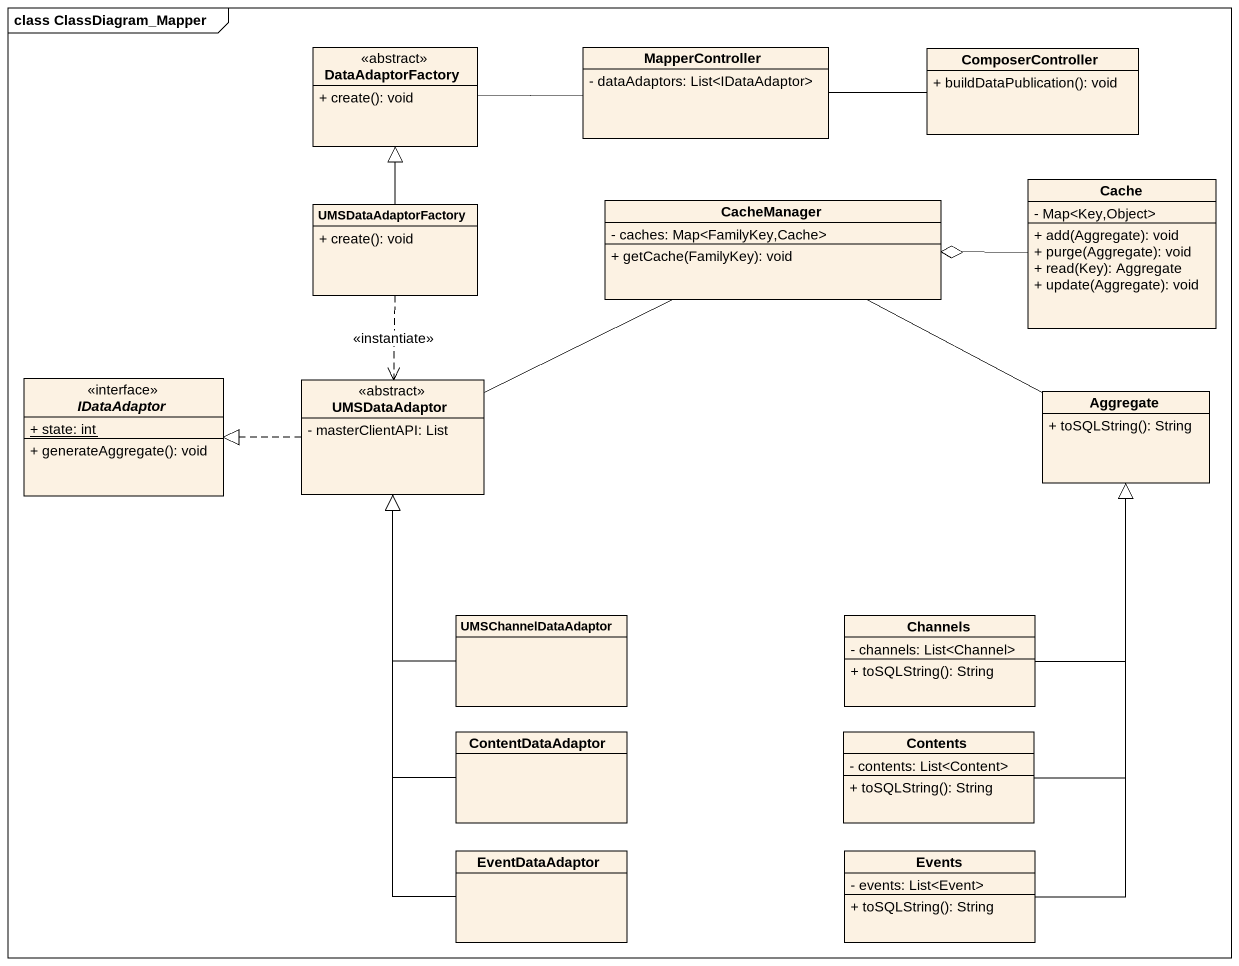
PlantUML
@startuml
mainframe class ClassDiagram_Mapper
hide circle
hide empty members
skinparam classAttributeIconSize 0
class DataAdaptorFactory <<abstract>> {
  + create(): void
}
class MapperController {
  - dataAdaptors: List<IDataAdaptor>
}
class ComposerController {
  + buildDataPublication(): void
}
class UMSDataAdaptorFactory {
  + create(): void
}
class CacheManager {
  - caches: Map<FamilyKey,Cache>
  + getCache(FamilyKey): void
}
class Cache {
  - Map<Key,Object>
  + add(Aggregate): void
  + purge(Aggregate): void
  + read(Key): Aggregate
  + update(Aggregate): void
}
interface IDataAdaptor <<interface>> {
  {static} + state: int
  + generateAggregate(): void
}
class UMSDataAdaptor <<abstract>> {
  - masterClientAPI: List
}
class Aggregate {
  + toSQLString(): String
}
class UMSChannelDataAdaptor
class Channels {
  - channels: List<Channel>
  + toSQLString(): String
}
class ContentDataAdaptor
class Contents {
  - contents: List<Content>
  + toSQLString(): String
}
class EventDataAdaptor
class Events {
  - events: List<Event>
  + toSQLString(): String
}
DataAdaptorFactory -right- MapperController
MapperController -right- ComposerController
UMSDataAdaptorFactory -up-|> DataAdaptorFactory
UMSDataAdaptorFactory ..> UMSDataAdaptor : <<instantiate>>
Cache -left-o CacheManager
UMSDataAdaptor -right- CacheManager
UMSDataAdaptor .left.|> IDataAdaptor
Aggregate -left- CacheManager
UMSChannelDataAdaptor -up-|> UMSDataAdaptor
Channels -up-|> Aggregate
ContentDataAdaptor -up-|> UMSDataAdaptor
Contents -up-|> Aggregate
EventDataAdaptor -up-|> UMSDataAdaptor
Events -up-|> Aggregate
@enduml
